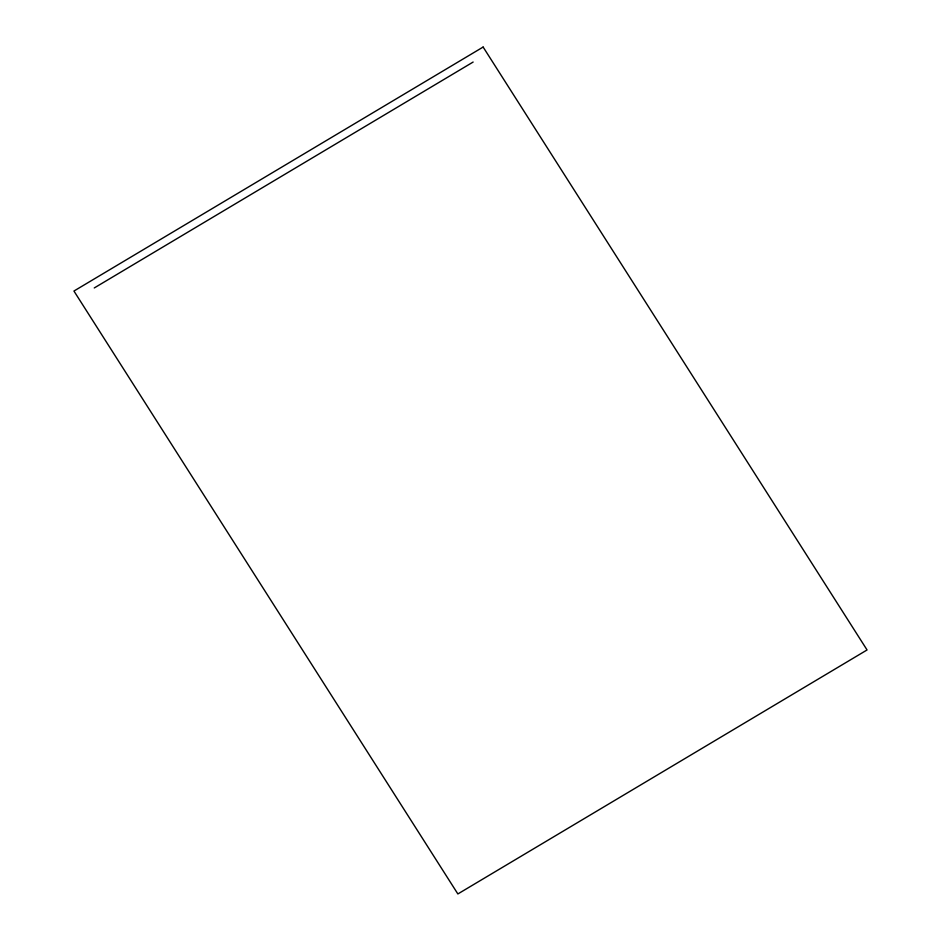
<?xml version="1.0" encoding="UTF-8"?>
<svg xmlns="http://www.w3.org/2000/svg" width="941" height="941" viewBox="0 0 941 941"><rect width="100%" height="100%" fill="white"/><g stroke="black" fill="none" stroke-linecap="round" stroke-linejoin="round"><path stroke-width="1.41" d="M94.253 287.958L473.135 62.047M483.133 47.05L73.939 291.04L457.867 893.95L867.061 649.96L483.133 47.05"/></g></svg>
